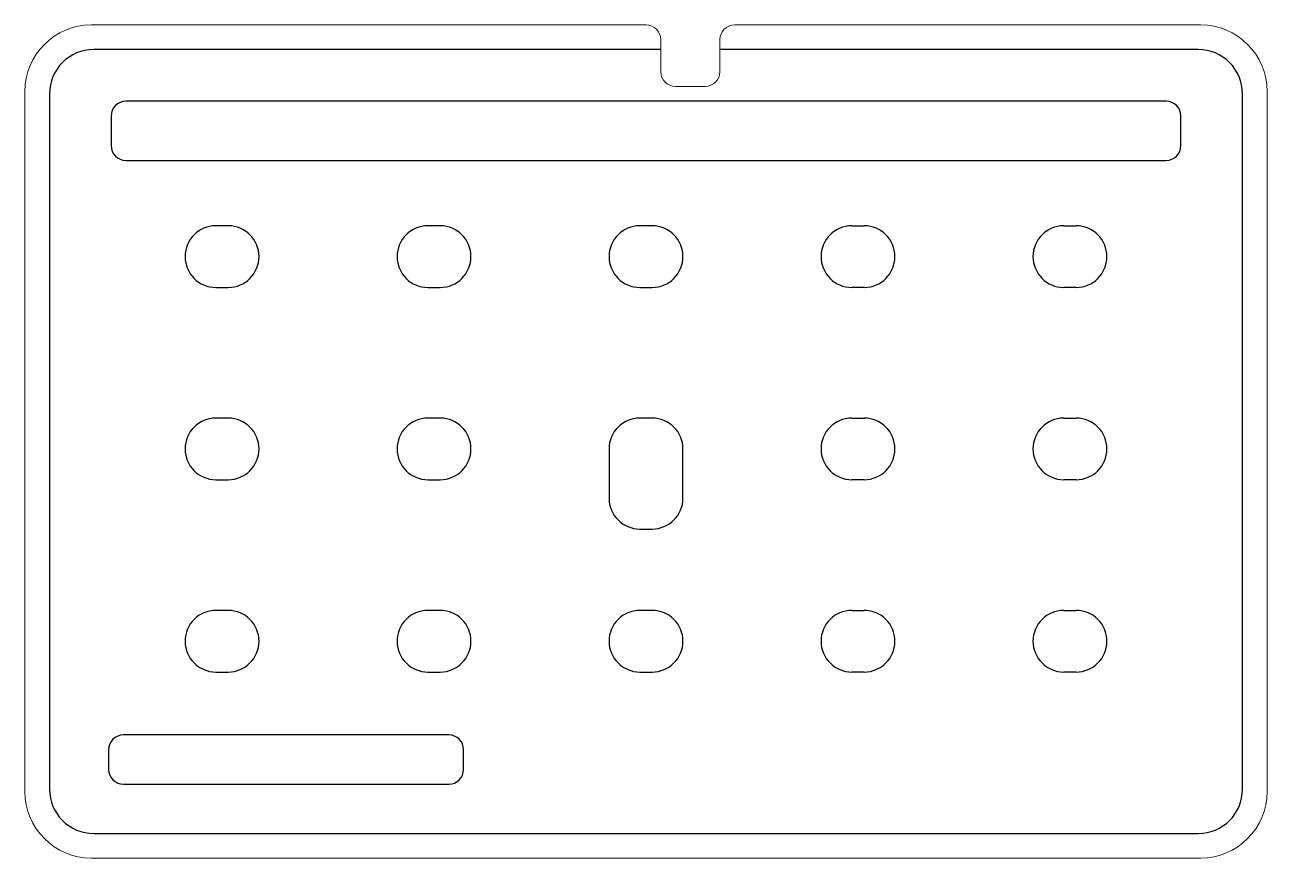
# Model space of a CAD drawing. Header units: millimetres. Extents: x -126 to 126, y -84 to 85.
import ezdxf

# ---------------------------------------------------------------- set-up
doc = ezdxf.new("R2010")
doc.units = ezdxf.units.MM
doc.layers.add('profile', color=2, linetype='Continuous')
doc.layers.add('slots', color=4, linetype='Continuous')

msp = doc.modelspace()

# ---------------------------------------------------------------- linework, layer by layer
at = {"color": 7, "linetype": 'Continuous', "lineweight": 15}
for p, q in [((0, 84.5), (-112.5, 84.5)), ((112.5, 84.5), (18, 84.5)), ((3, 81.5), (3, 75)), ((15, 75), (15, 81.5)), ((-126, 71), (-126, -71)), ((6, 72), (12, 72)), ((126, -71), (126, 71)), ((-112.5, -84.5), (112.5, -84.5))]:
    msp.add_line(p, q, dxfattribs=at)
for centre, radius, start, end in [((-112.5, 71), 13.5, 90, 180), ((0, 81.5), 3, 0, 90), ((18, 81.5), 3, 90, 180), ((112.5, 71), 13.5, 0, 90), ((6, 75), 3, 180, 270), ((12, 75), 3, 270, 0), ((-112.5, -71), 13.5, 180, 270), ((112.5, -71), 13.5, 270, 0)]:
    msp.add_arc(centre, radius, start, end, dxfattribs=at)
at = {"layer": 'profile'}
for p, q in [((3, 79.5), (-112, 79.5)), ((112, 79.5), (15, 79.5)), ((-121, 70.5), (-121, -70.5)), ((121, -70.5), (121, 70.5)), ((-112, -79.5), (112, -79.5))]:
    msp.add_line(p, q, dxfattribs=at)
for centre, start, end in [((-112, 70.5), 90, 180), ((112, 70.5), 0, 90), ((-112, -70.5), 180, 270), ((112, -70.5), 270, 0)]:
    msp.add_arc(centre, 9, start, end, dxfattribs=at)
at = {"layer": 'slots'}
for p, q in [((105.5, 69), (-105.5, 69)), ((-108.5, 66), (-108.5, 60)), ((108.5, 60), (108.5, 66)), ((-105.5, 57), (105.5, 57)), ((-84.75, 43.75), (-87.25, 43.75)), ((-41.75, 43.75), (-44.25, 43.75)), ((1.25, 43.75), (-1.25, 43.75)), ((41.75, 43.75), (44.25, 43.75)), ((84.75, 43.75), (87.25, 43.75)), ((-87.25, 31.25), (-84.75, 31.25)), ((-44.25, 31.25), (-41.75, 31.25)), ((-1.25, 31.25), (1.25, 31.25)), ((44.25, 31.25), (41.75, 31.25)), ((87.25, 31.25), (84.75, 31.25)), ((-84.75, 4.75), (-87.25, 4.75)), ((-41.75, 4.75), (-44.25, 4.75)), ((1.25, 4.75), (-1.25, 4.75)), ((41.75, 4.75), (44.25, 4.75)), ((84.75, 4.75), (87.25, 4.75)), ((-7.5, -1.5), (-7.5, -11.5)), ((7.5, -11.5), (7.5, -1.5)), ((-87.25, -7.75), (-84.75, -7.75)), ((-44.25, -7.75), (-41.75, -7.75)), ((44.25, -7.75), (41.75, -7.75)), ((87.25, -7.75), (84.75, -7.75)), ((-1.25, -17.75), (1.25, -17.75)), ((-84.75, -34.25), (-87.25, -34.25)), ((-41.75, -34.25), (-44.25, -34.25)), ((1.25, -34.25), (-1.25, -34.25)), ((41.75, -34.25), (44.25, -34.25)), ((84.75, -34.25), (87.25, -34.25)), ((-87.25, -46.75), (-84.75, -46.75)), ((-44.25, -46.75), (-41.75, -46.75)), ((-1.25, -46.75), (1.25, -46.75)), ((44.25, -46.75), (41.75, -46.75)), ((87.25, -46.75), (84.75, -46.75)), ((-40, -59.5), (-106, -59.5)), ((-109, -62.5), (-109, -66.5)), ((-37, -66.5), (-37, -62.5)), ((-106, -69.5), (-40, -69.5))]:
    msp.add_line(p, q, dxfattribs=at)
for centre, radius, start, end in [((-105.5, 66), 3, 90, 180), ((105.5, 66), 3, 0, 90), ((-105.5, 60), 3, 180, 270), ((105.5, 60), 3, 270, 0), ((-87.25, 37.5), 6.25, 90, 270), ((-84.75, 37.5), 6.25, 270, 90), ((-44.25, 37.5), 6.25, 90, 270), ((-41.75, 37.5), 6.25, 270, 90), ((-1.25, 37.5), 6.25, 90, 270), ((1.25, 37.5), 6.25, 270, 90), ((41.75, 37.5), 6.25, 90, 270), ((44.25, 37.5), 6.25, 270, 90), ((84.75, 37.5), 6.25, 90, 270), ((87.25, 37.5), 6.25, 270, 90), ((-87.25, -1.5), 6.25, 90, 270), ((-84.75, -1.5), 6.25, 270, 90), ((-44.25, -1.5), 6.25, 90, 270), ((-41.75, -1.5), 6.25, 270, 90), ((-1.25, -1.5), 6.25, 90, 180), ((1.25, -1.5), 6.25, 0, 90), ((41.75, -1.5), 6.25, 90, 270), ((44.25, -1.5), 6.25, 270, 90), ((84.75, -1.5), 6.25, 90, 270), ((87.25, -1.5), 6.25, 270, 90), ((-1.25, -11.5), 6.25, 180, 270), ((1.25, -11.5), 6.25, 270, 0), ((-87.25, -40.5), 6.25, 90, 270), ((-84.75, -40.5), 6.25, 270, 90), ((-44.25, -40.5), 6.25, 90, 270), ((-41.75, -40.5), 6.25, 270, 90), ((-1.25, -40.5), 6.25, 90, 270), ((1.25, -40.5), 6.25, 270, 90), ((41.75, -40.5), 6.25, 90, 270), ((44.25, -40.5), 6.25, 270, 90), ((84.75, -40.5), 6.25, 90, 270), ((87.25, -40.5), 6.25, 270, 90), ((-106, -62.5), 3, 90, 180), ((-40, -62.5), 3, 0, 90), ((-106, -66.5), 3, 180, 270), ((-40, -66.5), 3, 270, 0)]:
    msp.add_arc(centre, radius, start, end, dxfattribs=at)

doc.saveas('drawing.dxf')
